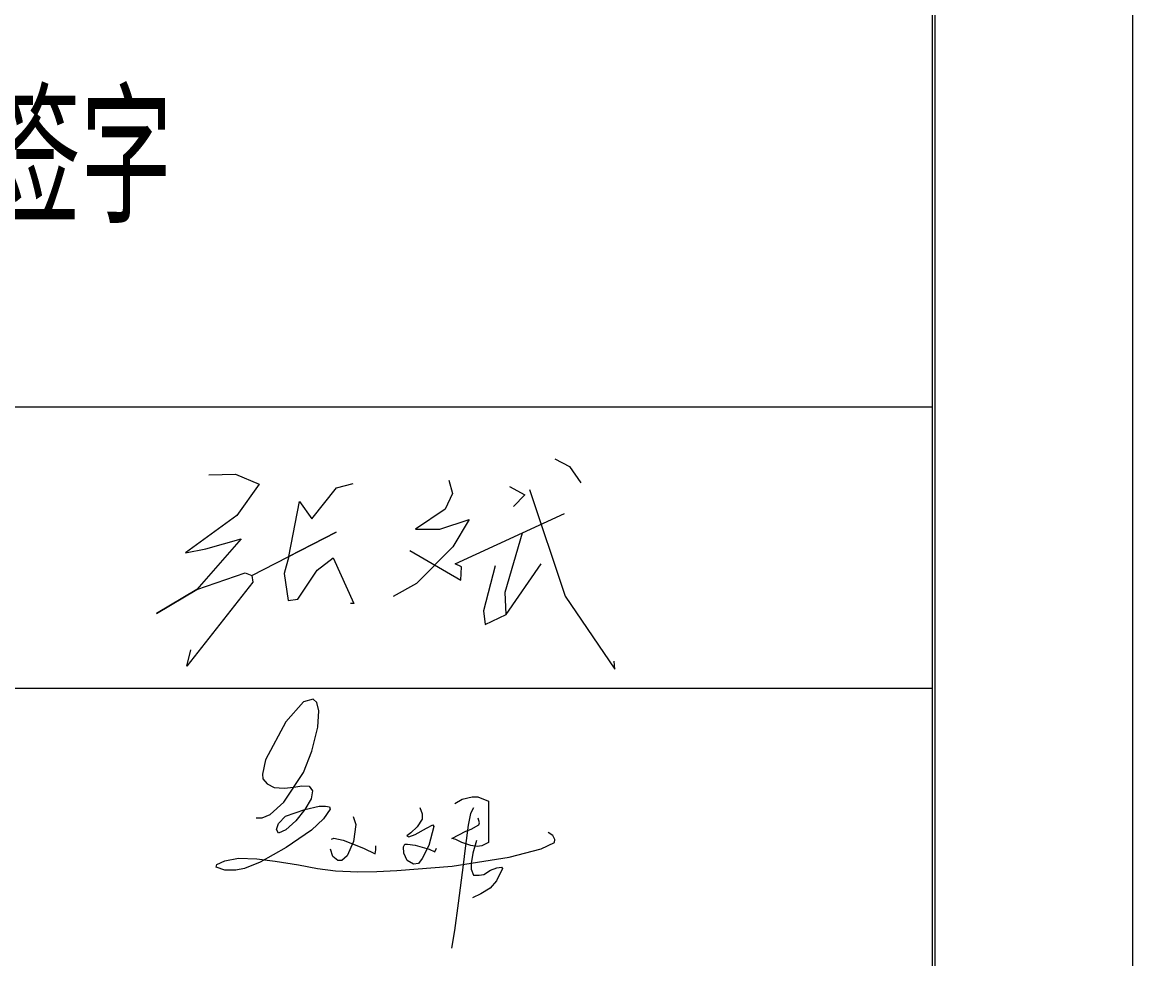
# Model space of a CAD drawing. Header units: millimetres. Extents: x 48 to 11980, y 100 to 8500.
# Drawn here: x 11423 to 11980, y 2365 to 2835 of the extents above; entities that cross this region are included whole.
import ezdxf

# ---------------------------------------------------------------- set-up
doc = ezdxf.new("R2010")
doc.units = ezdxf.units.MM
doc.linetypes.add('XKITLINE00', pattern=[0])
doc.layers.add('DrawingSheet', color=5, linetype='Continuous', lineweight=0)
doc.layers.add('OtherObjectType', color=1, linetype='Continuous', lineweight=0)
doc.styles.add('$TD_AUDIT_GENERATED_(E8)', font='ARIAL.TTF')

# ---------------------------------------------------------------- blocks, each defined once
blk = doc.blocks.new('*A3')
at = {"layer": 'DrawingSheet', "color": 5, "linetype": 'XKITLINE00', "lineweight": 0}
blk.add_line((11980, 100), (11980, 8500), dxfattribs=at)
blk = doc.blocks.new('*A5')
at = {"layer": 'OtherObjectType', "color": 7, "linetype": 'XKITLINE00', "lineweight": 0}
for p, q in [((11980, 100), (11980, 8500)), ((11879.38, 8405.95), (11879.38, 192)), ((11880.61, 8406.98), (11880.61, 193.02)), ((10798, 2641.81), (11879.38, 2641.81)), ((11689.94, 2615.78), (11697.33, 2611.82)), ((11697.33, 2611.82), (11702.9, 2603.67)), ((11516.18, 2607.74), (11529.62, 2607.94)), ((11529.62, 2607.94), (11541.57, 2602.97)), ((11580.4, 2601.16), (11588.63, 2603.34)), ((11636.71, 2605.04), (11638.58, 2598.28)), ((11541.57, 2602.97), (11530.23, 2587.2)), ((11567.9, 2585.64), (11580.4, 2601.16)), ((11638.58, 2598.28), (11634.87, 2590.49)), ((11667.24, 2601.84), (11674.84, 2597.62)), ((11674.84, 2597.62), (11669.19, 2591.7)), ((11677.26, 2600.32), (11695.1, 2546.77)), ((11556.45, 2566.68), (11561.83, 2594.32)), ((11561.83, 2594.32), (11567.9, 2585.64)), ((11530.23, 2587.2), (11504.61, 2568.46)), ((11634.87, 2590.49), (11620.02, 2580.3)), ((11639.82, 2562.9), (11694.72, 2588.3)), ((11632.28, 2580.3), (11646.84, 2585.16)), ((11646.84, 2585.16), (11638.8, 2571.43)), ((11532.56, 2575.56), (11510.19, 2550.17)), ((11514.79, 2570.5), (11532.56, 2575.56)), ((11532.56, 2575.56), (11532.56, 2575.56)), ((11537.8, 2557.16), (11580.25, 2578.83)), ((11580.25, 2578.83), (11556.45, 2566.68)), ((11620.02, 2580.3), (11632.28, 2580.3)), ((11664.94, 2548.75), (11673.7, 2578.58)), ((11504.61, 2568.46), (11514.79, 2570.5)), ((11617.22, 2569.67), (11642.76, 2554.82)), ((11638.8, 2571.43), (11620.41, 2553.02)), ((11556.45, 2566.68), (11554.15, 2558.04)), ((11570.62, 2559.87), (11578.66, 2566.05)), ((11578.66, 2566.05), (11588.96, 2543)), ((11510.19, 2550.17), (11534.53, 2558.52)), ((11534.53, 2558.52), (11537.8, 2557.16)), ((11561.01, 2545.24), (11570.62, 2559.87)), ((11643.13, 2561.53), (11639.82, 2562.9)), ((11642.76, 2554.82), (11643.13, 2561.53)), ((11659.91, 2561.94), (11654.06, 2539.37)), ((11665.41, 2537.47), (11683.06, 2563.04)), ((11538.27, 2553.83), (11505.25, 2511.58)), ((11537.8, 2557.16), (11538.27, 2553.83)), ((11554.15, 2558.04), (11556.15, 2544.61)), ((11620.41, 2553.02), (11608.85, 2546.57)), ((11510.19, 2550.17), (11490, 2537.99)), ((11490, 2537.99), (11510.19, 2550.17)), ((11665.41, 2537.47), (11664.94, 2548.75)), ((11556.15, 2544.61), (11561.01, 2545.24)), ((11588.96, 2543), (11587.42, 2543.14)), ((11695.1, 2546.77), (11720, 2510)), ((11654.06, 2539.37), (11654.93, 2532.5)), ((11654.93, 2532.5), (11665.41, 2537.47)), ((11505.25, 2511.58), (11507.3, 2519.8)), ((11720, 2510), (11719.72, 2514.17)), ((10798, 2500.55), (11879.38, 2500.55)), ((11563.74, 2493.71), (11554.86, 2483.56)), ((11568.62, 2494.99), (11563.74, 2493.71)), ((11570.43, 2493.36), (11568.62, 2494.99)), ((11571.47, 2489.08), (11570.43, 2493.36)), ((11570.92, 2480.97), (11571.47, 2489.08)), ((11554.86, 2483.56), (11544.73, 2464.53)), ((11568.02, 2468.86), (11570.92, 2480.97)), ((11544.73, 2464.53), (11543.12, 2457.43)), ((11563.79, 2458.23), (11568.02, 2468.86)), ((11553.93, 2443.28), (11563.79, 2458.23)), ((11543.12, 2457.43), (11543.32, 2454.96)), ((11543.32, 2454.96), (11545.46, 2452.58)), ((11545.46, 2452.58), (11549.06, 2450.66)), ((11549.06, 2450.66), (11554.01, 2450.39)), ((11554.01, 2450.39), (11558.86, 2450.76)), ((11558.86, 2450.76), (11562.93, 2451.56)), ((11562.93, 2451.56), (11566.56, 2451.3)), ((11566.56, 2451.3), (11568.25, 2449.04)), ((11568.25, 2449.04), (11567.68, 2444.89)), ((11546.97, 2437.15), (11553.93, 2443.28)), ((11567.68, 2444.89), (11564.51, 2439.55)), ((11639.76, 2442.55), (11643.39, 2444.72)), ((11643.39, 2444.72), (11648.39, 2446)), ((11648.39, 2446), (11651.21, 2446)), ((11651.21, 2446), (11656.64, 2443.74)), ((11656.64, 2443.74), (11656.64, 2423.12)), ((11543.07, 2435.5), (11546.97, 2437.15)), ((11551.21, 2432.55), (11554.79, 2436.31)), ((11554.79, 2436.31), (11564.51, 2439.55)), ((11564.51, 2439.55), (11559.87, 2433.88)), ((11564.51, 2439.55), (11571.67, 2441.22)), ((11571.67, 2441.22), (11574.78, 2441.22)), ((11577.1, 2439.83), (11573.77, 2434.93)), ((11574.78, 2441.22), (11576.88, 2441.01)), ((11576.88, 2441.01), (11577.1, 2439.83)), ((11588.67, 2436.09), (11590.02, 2432.14)), ((11622.13, 2440.65), (11623.37, 2437.37)), ((11623.37, 2437.37), (11623.37, 2434.82)), ((11647.66, 2437.54), (11646.39, 2431.74)), ((11649.14, 2440.41), (11647.66, 2437.54)), ((11540.09, 2435.42), (11543.07, 2435.5)), ((11550.27, 2429.63), (11551.21, 2432.55)), ((11559.87, 2433.88), (11554.92, 2429.4)), ((11573.77, 2434.93), (11567.77, 2429.21)), ((11590.02, 2432.14), (11588.84, 2423.59)), ((11620.88, 2430.86), (11617.64, 2427.88)), ((11623.37, 2434.82), (11620.88, 2430.86)), ((11625.47, 2430.19), (11628.67, 2431.96)), ((11629.17, 2431.14), (11626.62, 2421.52)), ((11628.67, 2431.96), (11629.17, 2431.14)), ((11646.39, 2431.74), (11644.95, 2420.19)), ((11647.9, 2429.8), (11651.73, 2431.98)), ((11652.14, 2432.92), (11651.36, 2435.19)), ((11651.73, 2431.98), (11652.14, 2432.92)), ((11551.28, 2427.69), (11550.27, 2429.63)), ((11554.92, 2429.4), (11551.28, 2427.69)), ((11567.77, 2429.21), (11554.99, 2420.45)), ((11577.82, 2424.67), (11579.03, 2425.21)), ((11579.03, 2425.21), (11583.7, 2424.16)), ((11617.64, 2427.88), (11615.71, 2426.34)), ((11615.71, 2426.34), (11616.58, 2425.95)), ((11616.58, 2425.95), (11619.74, 2427.04)), ((11619.74, 2427.04), (11625.47, 2430.19)), ((11638.17, 2424.99), (11645.27, 2428.76)), ((11640.26, 2424.58), (11638.17, 2424.99)), ((11645.27, 2428.76), (11647.9, 2429.8)), ((11688.84, 2426.5), (11686.58, 2428.14)), ((11690, 2424.61), (11688.84, 2426.5)), ((11554.99, 2420.45), (11542.01, 2413.13)), ((11578.49, 2416.09), (11577.38, 2419.7)), ((11583.7, 2424.16), (11588.29, 2422.35)), ((11588.84, 2423.59), (11585.68, 2416.38)), ((11588.29, 2422.35), (11593.88, 2420.21)), ((11593.88, 2420.21), (11599.69, 2417.43)), ((11599.69, 2417.43), (11600.13, 2419.35)), ((11600.13, 2419.35), (11600.13, 2421.42)), ((11613.88, 2420.8), (11614.56, 2422.17)), ((11614.13, 2417.66), (11613.88, 2420.8)), ((11614.56, 2422.17), (11616.02, 2422.17)), ((11616.02, 2422.17), (11619.8, 2421.68)), ((11619.8, 2421.68), (11626.82, 2419.71)), ((11626.62, 2421.52), (11623.37, 2415.03)), ((11626.82, 2419.71), (11629.62, 2418.44)), ((11629.62, 2418.44), (11630.48, 2420.15)), ((11643.19, 2423.09), (11640.26, 2424.58)), ((11647.68, 2421.61), (11643.19, 2423.09)), ((11644.95, 2420.19), (11643.96, 2411.91)), ((11650.98, 2420.99), (11647.68, 2421.61)), ((11650.64, 2424.03), (11648.83, 2417.77)), ((11653.28, 2421.42), (11650.98, 2420.99)), ((11656.64, 2423.12), (11653.28, 2421.42)), ((11667.04, 2415.61), (11683, 2419.8)), ((11683, 2419.8), (11689.83, 2423.06)), ((11689.83, 2423.06), (11690, 2424.61)), ((11520.29, 2412.06), (11524.34, 2413.9)), ((11524.34, 2413.9), (11531.07, 2415.1)), ((11531.07, 2415.1), (11540.32, 2414.85)), ((11540.32, 2414.85), (11549.53, 2413.67)), ((11549.53, 2413.67), (11561.28, 2411.77)), ((11581.04, 2414.05), (11578.49, 2416.09)), ((11583.06, 2414.05), (11581.04, 2414.05)), ((11585.68, 2416.38), (11583.06, 2414.05)), ((11615.85, 2414.07), (11614.13, 2417.66)), ((11619, 2412.14), (11615.85, 2414.07)), ((11623.37, 2415.03), (11621.41, 2412.56)), ((11638.44, 2411.09), (11667.04, 2415.61)), ((11648.83, 2417.77), (11647.91, 2412.54)), ((11520, 2410.72), (11520.29, 2412.06)), ((11524.25, 2409.1), (11520, 2410.72)), ((11529.88, 2409.1), (11524.25, 2409.1)), ((11534.17, 2410.07), (11529.88, 2409.1)), ((11542.01, 2413.13), (11534.17, 2410.07)), ((11561.28, 2411.77), (11570.74, 2409.92)), ((11570.74, 2409.92), (11579.85, 2408.87)), ((11579.85, 2408.87), (11591.12, 2408.28)), ((11591.12, 2408.28), (11600.6, 2408.51)), ((11600.6, 2408.51), (11610.6, 2408.91)), ((11610.6, 2408.91), (11638.44, 2411.09)), ((11621.41, 2412.56), (11619, 2412.14)), ((11643.96, 2411.91), (11641.44, 2392.58)), ((11647.91, 2412.54), (11647.99, 2409.7)), ((11647.99, 2409.7), (11649.14, 2406.62)), ((11654.29, 2406.92), (11657.71, 2409.07)), ((11657.71, 2409.07), (11660.77, 2410.26)), ((11663.58, 2410), (11660.58, 2403.83)), ((11660.77, 2410.26), (11663.18, 2410.65)), ((11663.18, 2410.65), (11663.58, 2410)), ((11649.14, 2406.62), (11651.9, 2406.62)), ((11651.9, 2406.62), (11654.29, 2406.92)), ((11660.58, 2403.83), (11657.43, 2400.13)), ((11652.73, 2397.24), (11648.66, 2395.24)), ((11657.43, 2400.13), (11652.73, 2397.24)), ((11641.44, 2392.58), (11639.62, 2378.88)), ((11639.62, 2378.88), (11638.11, 2370))]:
    blk.add_line(p, q, dxfattribs=at)
at = {"layer": 'OtherObjectType', "color": 7, "style": '$TD_AUDIT_GENERATED_(E8)', "width": 0.595}
blk.add_text('\\M+5C9EE\\M+5BBAF\\M+5C9E8\\M+5BCC6\\M+5C7A9\\M+5D7D6', height=56.504, dxfattribs=at).set_placement((11222.72, 2740.18))

msp = doc.modelspace()

# ---------------------------------------------------------------- block references
at = {"lineweight": 0}
for name in ['*A3', '*A5']:
    msp.add_blockref(name, (0, 0), dxfattribs=at)

doc.saveas('drawing.dxf')
